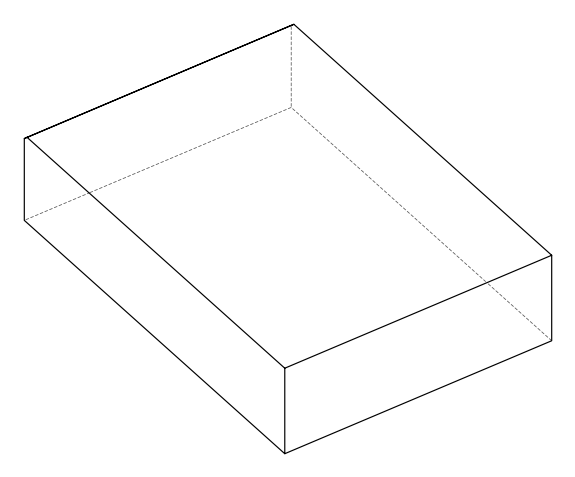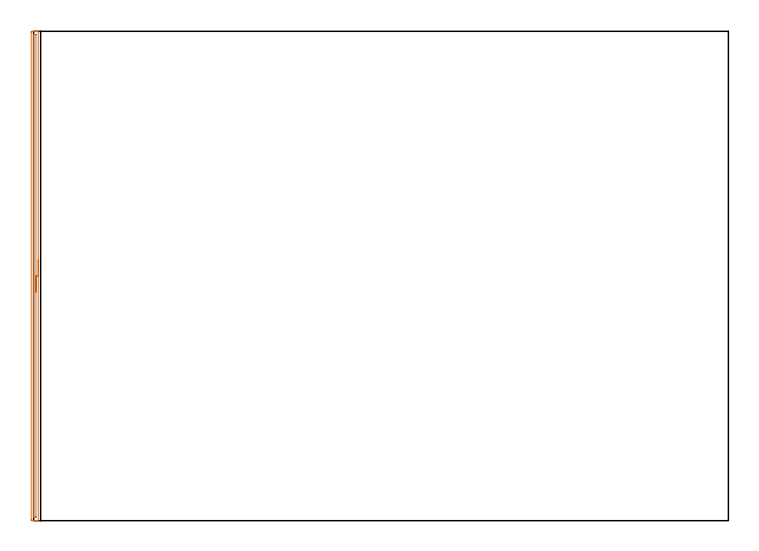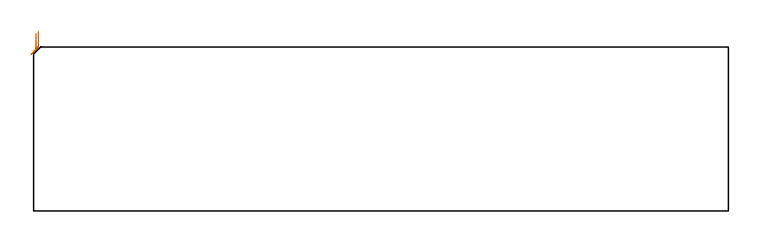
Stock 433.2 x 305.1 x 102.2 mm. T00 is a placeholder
(PLAN: 1 operations, 0 tool changes, 5.1 min)
(1 AREA_MILL | FG_CHAMFER_SURFACE | UGT0205_001 | 5.05 min | 2954 mm3)
(TOOL UGT0205_001 | Chamfer Mill 20 x 3 x 45 deg. | D20 FL50 Z2)
(OP 1 AREA_MILL)
G17 G21 G94 G90
T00 M6
G54
G17 G0 G90 X2.9 Y162.55 S1061 M3
G43 Z112.2 H0
G94 G1 Y162.512 Z111.328 F250.
Y162.398 Z110.463
Y162.209 Z109.612
Y161.947 Z108.78
Y161.613 Z107.974
Y161.21 Z107.2
Y160.741 Z106.464
Y160.21 Z105.772
Y159.621 Z105.129
Y158.978 Z104.539
Y158.286 Z104.008
Y157.55 Z103.54
Y156.776 Z103.137
Y155.97 Z102.803
Y155.138 Z102.541
Y154.286 Z102.352
Y153.422 Z102.238
Y152.55 Z102.2
Y0.176
X2.901 Y0.004 Z102.192
X2.9 Y0.003 Z102.191
X2.554 Y0. Z101.854
X2.274 Z101.574
X1.581 Z100.875
X0.353 Z99.65
X-0.181 Z99.114
X-0.794 Z98.501
X-1.061 Y0.001 Z98.234
X-1.294 Y0.004 Z98.002
X-1.491 Y0.01 Z97.805
X-1.495 Y0.182 Z97.802
X-1.499 Y0.623 Z97.801
Y304.477
X-1.496 Y304.918 Z97.802
X-1.491 Y305.09 Z97.805
X-1.061 Y305.1 Z98.234
X-0.794 Z98.501
X-0.181 Z99.114
X0.353 Z99.65
X0.7 Z99.996
X1.234 Z100.53
X1.581 Z100.875
X2.274 Z101.574
X2.554 Z101.854
X2.9 Y305.097 Z102.191
X2.901 Y305.096 Z102.192
X2.9 Y304.924 Z102.2
Y152.55
X1.486 Z100.786
X1.485 Y2.507 Z100.785
X1.484 Y2.41 Z100.784
X1.479 Y2.021 Z100.779
X1.098 Y2.006 Z100.398
X0.7 Y2.002 Z100.
X0.223 Y2. Z99.523
X0.008 Y2.001 Z99.308
X-0.025 Y2.003 Z99.275
X-0.059 Y2.007 Z99.241
X-0.079 Y2.012 Z99.221
X-0.08 Y2.038 Z99.22
X-0.085 Y2.313 Z99.215
Y302.593
X-0.084 Y302.69 Z99.216
X-0.079 Y303.079 Z99.221
X0.302 Y303.094 Z99.602
X0.7 Y303.098 Z100.
X1.177 Y303.1 Z100.477
X1.392 Y303.099 Z100.692
X1.425 Y303.097 Z100.725
X1.459 Y303.093 Z100.759
X1.479 Y303.088 Z100.779
X1.48 Y303.062 Z100.78
X1.485 Y302.787 Z100.785
X1.486 Y152.55 Z100.786
Y151.678 Z100.824
Y150.813 Z100.938
Y149.962 Z101.126
Y149.13 Z101.389
Y148.324 Z101.723
Y147.55 Z102.125
Y146.814 Z102.594
Y146.122 Z103.125
Y145.479 Z103.715
Y144.89 Z104.358
Y144.358 Z105.05
Y143.89 Z105.786
Y143.487 Z106.56
Y143.153 Z107.366
Y142.891 Z108.198
Y142.702 Z109.049
Y142.588 Z109.914
Y142.55 Z110.786
G0 Z112.2
M5
M2
